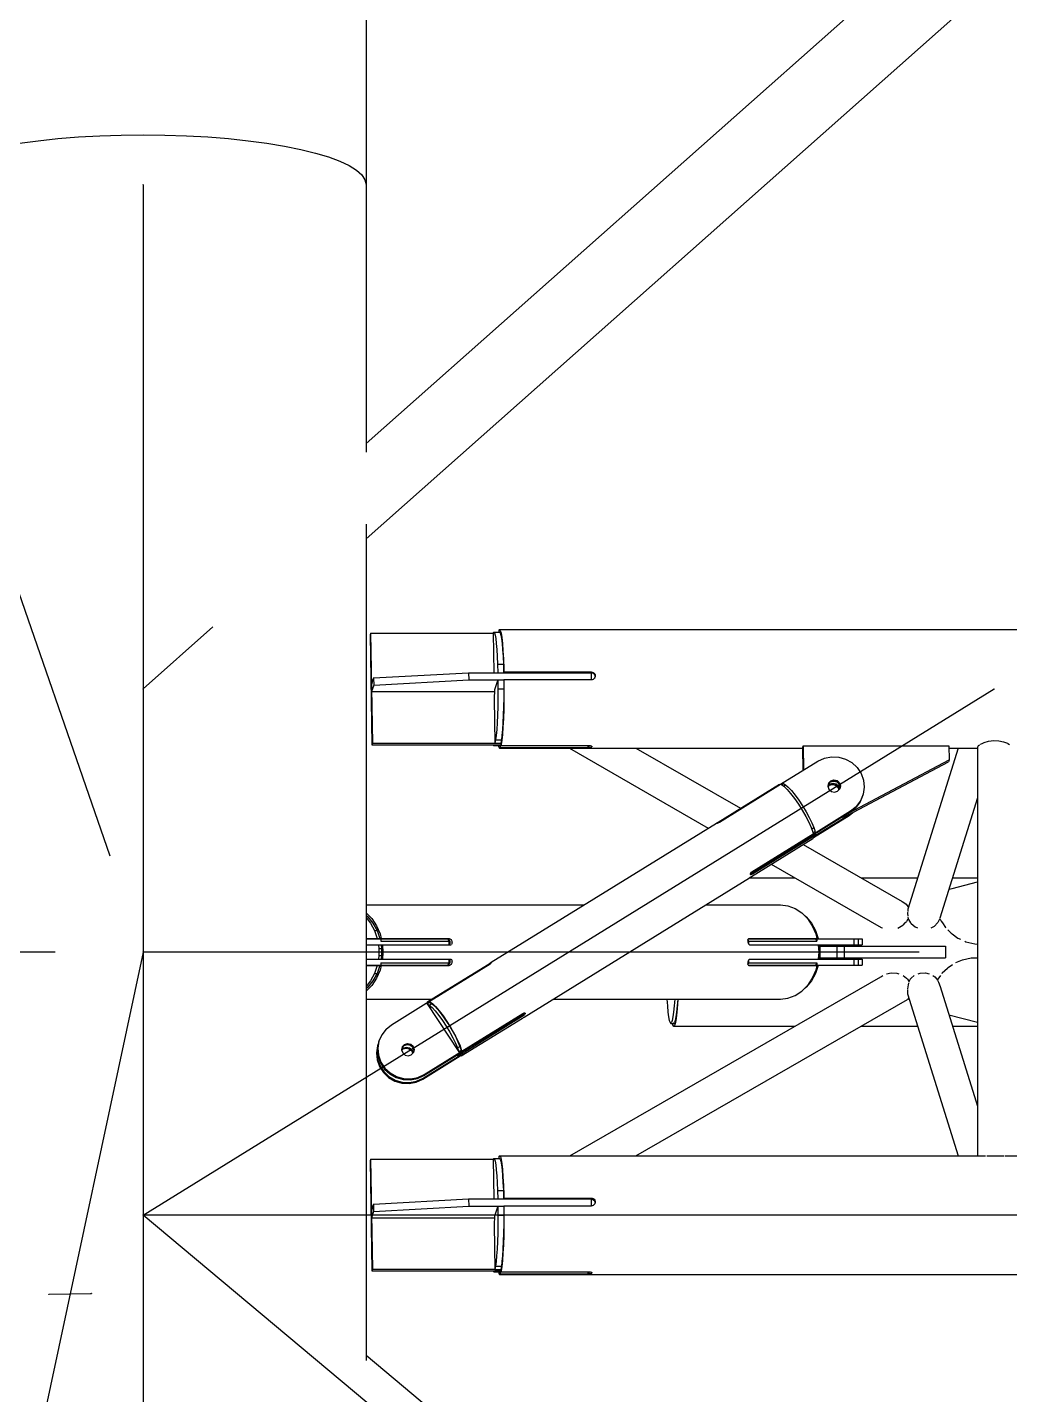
# Model space of a CAD drawing. Header units: millimetres. Extents: x 150209.93 to 150215.05, y 136675.65 to 136679.93.
# Drawn here: x 150213.6065 to 150213.6737, y 136679.4047 to 136679.4982 of the extents above; entities that cross this region are included whole.
import ezdxf

# ---------------------------------------------------------------- set-up
doc = ezdxf.new("R2010")
doc.units = ezdxf.units.MM
doc.header["$LTSCALE"] = 0.25
doc.linetypes.add('CENTER', pattern=[50.8, 31.75, -6.35, 6.35, -6.35])
doc.linetypes.add('XKITLINE00', pattern=[0])

# ---------------------------------------------------------------- blocks, each defined once
blk = doc.blocks.new('çatıı')
at = {"color": 8, "linetype": 'XKITLINE00'}
for p, q in [((23506.2, 19949.63), (23506.2, 19282.77)), ((23506.2, 19194.18), (24166.97, 19780.52)), ((23506.2, 19161.61), (24193.5, 19771.49)), ((23387.66, 19296.92), (23394.07, 19297.77)), ((23387.66, 19296.91), (23394.07, 19297.76)), ((23394.07, 19297.77), (23400.83, 19298.49)), ((23394.07, 19297.76), (23400.83, 19298.48)), ((23400.83, 19298.49), (23407.88, 19299.05)), ((23400.83, 19298.48), (23407.88, 19299.04)), ((23407.88, 19299.05), (23415.13, 19299.46)), ((23407.88, 19299.04), (23415.13, 19299.45)), ((23415.13, 19299.46), (23422.53, 19299.7)), ((23415.13, 19299.45), (23422.53, 19299.69)), ((23422.53, 19299.7), (23430, 19299.78)), ((23422.53, 19299.69), (23430, 19299.77)), ((23430, 19299.78), (23437.46, 19299.7)), ((23430, 19299.77), (23437.46, 19299.69)), ((23437.46, 19299.7), (23444.86, 19299.46)), ((23437.46, 19299.69), (23444.86, 19299.45)), ((23444.86, 19299.46), (23452.12, 19299.05)), ((23444.86, 19299.45), (23452.12, 19299.04)), ((23452.12, 19299.05), (23459.16, 19298.49)), ((23452.12, 19299.04), (23459.16, 19298.48)), ((23459.16, 19298.49), (23465.92, 19297.77)), ((23459.16, 19298.48), (23465.92, 19297.76)), ((23465.92, 19297.77), (23472.33, 19296.92)), ((23465.92, 19297.76), (23472.33, 19296.91)), ((23472.33, 19296.92), (23478.34, 19295.92)), ((23472.33, 19296.91), (23478.34, 19295.91)), ((23478.34, 19295.92), (23483.88, 19294.8)), ((23478.34, 19295.91), (23483.88, 19294.79)), ((23483.88, 19294.8), (23488.9, 19293.56)), ((23483.88, 19294.79), (23488.9, 19293.56)), ((23488.9, 19293.56), (23493.35, 19292.22)), ((23488.9, 19293.56), (23493.35, 19292.22)), ((23493.35, 19292.22), (23497.2, 19290.79)), ((23493.35, 19292.22), (23497.2, 19290.79)), ((23497.2, 19290.79), (23500.39, 19289.28)), ((23500.39, 19289.28), (23502.91, 19287.71)), ((23502.91, 19287.71), (23504.73, 19286.09)), ((23502.91, 19287.71), (23504.73, 19286.09)), ((23504.73, 19286.09), (23505.83, 19284.44)), ((23504.73, 19286.09), (23505.83, 19284.44)), ((23505.83, 19284.44), (23506.2, 19282.77)), ((23505.83, 19284.44), (23506.2, 19282.77)), ((23506.2, 19282.77), (23506.2, 19191.18)), ((23506.2, 19166.6), (23506.2, 18880.56)), ((23507.75, 19129.37), (23507.56, 19128.81)), ((23507.56, 19128.81), (23508.21, 19091.18)), ((23507.75, 19129.37), (23508.39, 19091.74)), ((23507.75, 19129.37), (23549.63, 19129.37)), ((23549.86, 19129.67), (23549.63, 19129.43)), ((23549.63, 19129.43), (23549.86, 19115.79)), ((23549.86, 19129.67), (23551.85, 19129.67)), ((23549.86, 19129.67), (23550.09, 19129.43)), ((23550.09, 19129.43), (23550.32, 19128.69)), ((23550.32, 19128.69), (23550.53, 19127.47)), ((23551.85, 19130.57), (23551.61, 19130.3)), ((23551.61, 19130.3), (23551.63, 19129.67)), ((23551.85, 19130.57), (23552.12, 19130.27)), ((23551.85, 19130.57), (24815.89, 19130.57)), ((23551.85, 19129.67), (23552.08, 19129.43)), ((23552.08, 19129.43), (23552.31, 19128.69)), ((23552.12, 19130.27), (23552.37, 19129.35)), ((23552.31, 19128.69), (23552.52, 19127.47)), ((23552.37, 19129.35), (23552.61, 19127.86)), ((23552.61, 19127.86), (23552.83, 19125.83)), ((23550.53, 19127.47), (23550.73, 19125.82)), ((23550.73, 19125.82), (23550.9, 19123.77)), ((23550.9, 19123.77), (23551.05, 19121.38)), ((23552.52, 19127.47), (23552.72, 19125.82)), ((23552.72, 19125.82), (23552.9, 19123.77)), ((23552.83, 19125.83), (23553.02, 19123.32)), ((23552.9, 19123.77), (23553.04, 19121.38)), ((23553.02, 19123.32), (23553.17, 19120.42)), ((23551.05, 19121.38), (23551.17, 19118.7)), ((23551.17, 19118.7), (23553.16, 19118.7)), ((23551.17, 19118.7), (23551.25, 19115.8)), ((23553.04, 19121.38), (23553.16, 19118.7)), ((23553.16, 19118.7), (23553.24, 19115.8)), ((23553.17, 19120.42), (23553.28, 19117.22)), ((23508.78, 19114), (23508.05, 19111.77)), ((23508.78, 19114), (23541.27, 19115.79)), ((23508.78, 19114), (23508.82, 19111.56)), ((23541.27, 19115.79), (23551.25, 19115.79)), ((23541.27, 19115.79), (23541.32, 19113.35)), ((23551.25, 19115.8), (23553.24, 19115.8)), ((23551.25, 19115.8), (23551.25, 19115.79)), ((23551.25, 19115.79), (23583.16, 19115.79)), ((23553.3, 19116.08), (23553.24, 19115.9)), ((23553.24, 19115.82), (23583.13, 19115.82)), ((23553.24, 19115.8), (23553.24, 19115.79)), ((23553.28, 19117.22), (23553.3, 19116.08)), ((23553.3, 19116.08), (23583.22, 19116.08)), ((23581.77, 19115.82), (23581.77, 19115.79)), ((23583.22, 19116.08), (23583.13, 19115.82)), ((23583.13, 19115.82), (23583.48, 19115.78)), ((23583.16, 19115.79), (23583.2, 19113.46)), ((23583.22, 19116.08), (23583.57, 19116.04)), ((23583.57, 19116.04), (23583.48, 19115.78)), ((23583.48, 19115.78), (23583.81, 19115.65)), ((23583.57, 19116.04), (23583.9, 19115.91)), ((23583.81, 19115.65), (23584.09, 19115.44)), ((23583.9, 19115.91), (23584.18, 19115.7)), ((23584.09, 19115.44), (23584.31, 19115.17)), ((23584.14, 19113.8), (23584.22, 19113.85)), ((23584.18, 19115.7), (23584.4, 19115.43)), ((23584.42, 19114.13), (23584.22, 19113.85)), ((23584.31, 19115.17), (23584.45, 19114.85)), ((23584.4, 19115.43), (23584.54, 19115.12)), ((23584.55, 19114.44), (23584.42, 19114.13)), ((23584.45, 19114.85), (23584.51, 19114.52)), ((23584.51, 19114.52), (23584.47, 19114.25)), ((23584.54, 19115.12), (23584.59, 19114.78)), ((23584.59, 19114.78), (23584.55, 19114.44)), ((23508.05, 19111.77), (23508.09, 19109.33)), ((23508.82, 19111.56), (23508.09, 19109.33)), ((23508.09, 19109.33), (23550.13, 19109.33)), ((23508.82, 19111.56), (23541.32, 19113.35)), ((23541.32, 19113.35), (23551.29, 19113.35)), ((23550.15, 19109.89), (23550.01, 19106.9)), ((23551.29, 19113.36), (23550.15, 19109.89)), ((23551.29, 19113.36), (23551.31, 19110.27)), ((23551.29, 19113.36), (23553.29, 19113.36)), ((23551.31, 19110.27), (23551.29, 19107.17)), ((23551.31, 19110.27), (23553.3, 19110.27)), ((23553.35, 19113.46), (23553.29, 19113.26)), ((23553.29, 19113.36), (23553.3, 19110.27)), ((23553.29, 19113.35), (23553.32, 19113.35)), ((23553.3, 19110.27), (23553.29, 19107.17)), ((23553.35, 19113.46), (23583.27, 19113.46)), ((23553.35, 19113.46), (23553.37, 19110.27)), ((23553.37, 19110.27), (23553.35, 19106.75)), ((23583.27, 19113.46), (23583.61, 19113.51)), ((23583.61, 19113.51), (23583.94, 19113.64)), ((23583.94, 19113.64), (23584.14, 19113.8)), ((23550.01, 19106.9), (23550.27, 19091.68)), ((23551.29, 19107.17), (23551.24, 19104.16)), ((23553.29, 19107.17), (23553.23, 19104.16)), ((23553.35, 19106.75), (23553.28, 19103.33)), ((23551.15, 19101.3), (23551.02, 19098.67)), ((23551.24, 19104.16), (23551.15, 19101.3)), ((23553.14, 19101.3), (23553.02, 19098.67)), ((23553.17, 19100.12), (23553.02, 19097.23)), ((23553.23, 19104.16), (23553.14, 19101.3)), ((23553.28, 19103.33), (23553.17, 19100.12)), ((23550.87, 19096.34), (23550.69, 19094.37)), ((23551.02, 19098.67), (23550.87, 19096.34)), ((23552.86, 19096.34), (23552.68, 19094.37)), ((23553.02, 19097.23), (23552.83, 19094.72)), ((23553.02, 19098.67), (23552.86, 19096.34)), ((23508.39, 19091.74), (23508.21, 19091.18)), ((23508.21, 19091.18), (23552.28, 19091.18)), ((23508.39, 19091.74), (23550.27, 19091.74)), ((23549.61, 19091.17), (23549.85, 19090.88)), ((23550.09, 19091.12), (23549.85, 19090.88)), ((23549.85, 19090.88), (23551.84, 19090.88)), ((23550.09, 19091.18), (23550.09, 19091.12)), ((23550.09, 19091.12), (23552.08, 19091.12)), ((23550.49, 19092.8), (23550.27, 19091.68)), ((23550.27, 19091.68), (23552.27, 19091.68)), ((23550.69, 19094.37), (23550.49, 19092.8)), ((23550.49, 19092.8), (23552.48, 19092.8)), ((23551.42, 19090.88), (23551.59, 19090.28)), ((23552.08, 19091.12), (23551.84, 19090.88)), ((23552.08, 19091.18), (23552.08, 19091.12)), ((23552.08, 19091.12), (23552.09, 19090.25)), ((23552.48, 19092.8), (23552.27, 19091.68)), ((23552.27, 19091.72), (23552.29, 19090.89)), ((23552.37, 19091.2), (23552.29, 19090.89)), ((23552.29, 19090.89), (23582.2, 19090.89)), ((23552.61, 19092.69), (23552.37, 19091.2)), ((23552.68, 19094.37), (23552.48, 19092.8)), ((23552.83, 19094.72), (23552.61, 19092.69)), ((23582, 19090.89), (23582.01, 19090.25)), ((23582.2, 19090.89), (23582.55, 19090.88)), ((23582.35, 19090.89), (23582.36, 19090.26)), ((23582.55, 19090.88), (23582.86, 19090.85)), ((23582.86, 19090.85), (23583.13, 19090.79)), ((23583.13, 19090.79), (23583.32, 19090.72)), ((23583.22, 19090.37), (23583.38, 19090.45)), ((23583.32, 19090.72), (23583.43, 19090.64)), ((23583.45, 19090.55), (23583.38, 19090.45)), ((23583.43, 19090.64), (23583.45, 19090.55)), ((23655.62, 19090.84), (23655.41, 19090.17)), ((23655.62, 19090.84), (23705.48, 19090.84)), ((23655.62, 19090.84), (23655.77, 19082.53)), ((23705.48, 19090.84), (23705.57, 19085.97)), ((23715.36, 19090.45), (23715.29, 19090.37)), ((23715.52, 19090.82), (23715.36, 19090.45)), ((23715.52, 19090.82), (23715.97, 19091.13)), ((23716.16, 19091.25), (23716.29, 19091.34)), ((23716.29, 19091.34), (23716.87, 19091.54)), ((23716.87, 19091.54), (23717.52, 19091.89)), ((23717.52, 19091.89), (23719.09, 19092.36)), ((23719.09, 19092.36), (23720.84, 19092.58)), ((23720.84, 19092.58), (23722.61, 19092.53)), ((23722.61, 19092.53), (23724.22, 19092.21)), ((23724.22, 19092.21), (23725.51, 19091.66)), ((23725.51, 19091.66), (23725.65, 19091.54)), ((23725.65, 19091.54), (23726.18, 19091.25)), ((23551.59, 19090.28), (23551.85, 19089.97)), ((23552.09, 19090.25), (23551.85, 19089.97)), ((23551.85, 19089.97), (23655.41, 19089.97)), ((23552.09, 19090.25), (23582.01, 19090.25)), ((23575.74, 19089.97), (23623.22, 19062.64)), ((23582.01, 19090.25), (23582.36, 19090.26)), ((23582.36, 19090.26), (23582.69, 19090.27)), ((23582.69, 19090.27), (23582.91, 19090.28)), ((23582.99, 19090.3), (23583.22, 19090.37)), ((23598.5, 19089.97), (23634.22, 19069.42)), ((23655.41, 19090.17), (23655.54, 19082.39)), ((23660.69, 19085.57), (23662.91, 19086.6)), ((23662.91, 19086.6), (23665.33, 19087.07)), ((23665.33, 19087.07), (23667.81, 19086.96)), ((23667.81, 19086.96), (23670.19, 19086.28)), ((23670.19, 19086.28), (23672.35, 19085.06)), ((23671.14, 19067.76), (23705.57, 19085.97)), ((23708.67, 19089.97), (23691.45, 19034.92)), ((23705.57, 19085.97), (23705.35, 19085.3)), ((23705.5, 19089.97), (23715.29, 19089.97)), ((23715.29, 19090.37), (23715.29, 18950.57)), ((23647.89, 19077.66), (23660.69, 19085.57)), ((23670.92, 19067.1), (23705.35, 19085.3)), ((23672.35, 19085.06), (23674.16, 19083.38)), ((23674.16, 19083.38), (23675.51, 19081.32)), ((23675.51, 19081.32), (23676.32, 19079.02)), ((23626.63, 19064.73), (23647.54, 19077.66)), ((23627.01, 19064.72), (23647.92, 19077.65)), ((23647.54, 19077.66), (23647.65, 19077.49)), ((23647.89, 19077.66), (23647.88, 19077.63)), ((23647.89, 19077.66), (23647.9, 19077.64)), ((23647.92, 19077.65), (23648.22, 19077.57)), ((23648.22, 19077.57), (23649.08, 19076.96)), ((23648.33, 19077.5), (23648.94, 19077.88)), ((23648.94, 19077.88), (23649.66, 19077.49)), ((23648.95, 19077.05), (23649.66, 19077.49)), ((23649.08, 19076.96), (23650.15, 19075.91)), ((23649.66, 19077.49), (23650.59, 19076.67)), ((23650.59, 19076.67), (23651.7, 19075.48)), ((23664.37, 19078.04), (23664.14, 19076.98)), ((23664.14, 19076.98), (23664.49, 19075.95)), ((23664.71, 19077.61), (23664.15, 19077.01)), ((23664.17, 19077.12), (23664.82, 19077.76)), ((23664.61, 19077.28), (23664.19, 19076.84)), ((23664.3, 19077.7), (23665.03, 19078.43)), ((23665.01, 19078.5), (23664.31, 19077.76)), ((23665.12, 19078.84), (23664.37, 19078.04)), ((23664.61, 19077.28), (23665.66, 19077.6)), ((23664.71, 19077.61), (23665.77, 19077.93)), ((23664.82, 19077.76), (23665.88, 19078.04)), ((23665.01, 19078.5), (23666.06, 19078.82)), ((23665.03, 19078.43), (23666.1, 19078.71)), ((23665.12, 19078.84), (23666.17, 19079.15)), ((23665.66, 19077.6), (23666.75, 19077.35)), ((23665.77, 19077.93), (23666.86, 19077.69)), ((23665.88, 19078.04), (23666.96, 19077.76)), ((23666.06, 19078.82), (23667.15, 19078.58)), ((23666.1, 19078.71), (23667.18, 19078.43)), ((23666.17, 19079.15), (23667.26, 19078.91)), ((23666.75, 19077.35), (23667.57, 19076.61)), ((23666.86, 19077.69), (23667.68, 19076.95)), ((23666.96, 19077.76), (23667.76, 19077)), ((23667.15, 19078.58), (23667.97, 19077.84)), ((23667.18, 19078.43), (23667.98, 19077.66)), ((23667.26, 19078.91), (23668.08, 19078.17)), ((23667.57, 19076.61), (23667.87, 19075.73)), ((23667.68, 19076.95), (23668.02, 19075.91)), ((23667.76, 19077), (23668.06, 19075.95)), ((23667.97, 19077.84), (23668.32, 19076.8)), ((23667.98, 19077.66), (23668.27, 19076.65)), ((23668.08, 19078.17), (23668.43, 19077.13)), ((23668.32, 19076.8), (23668.15, 19076.03)), ((23668.43, 19077.13), (23668.19, 19076.08)), ((23676.55, 19076.61), (23676.18, 19074.22)), ((23676.32, 19079.02), (23676.55, 19076.61)), ((23650.15, 19075.91), (23651.37, 19074.49)), ((23651.37, 19074.49), (23652.69, 19072.75)), ((23651.7, 19075.48), (23652.92, 19073.95)), ((23652.69, 19072.75), (23654.03, 19070.8)), ((23652.92, 19073.95), (23654.2, 19072.18)), ((23654.2, 19072.18), (23655.47, 19070.25)), ((23664.49, 19075.95), (23665.31, 19075.21)), ((23665.31, 19075.21), (23666.4, 19074.96)), ((23666.4, 19074.96), (23667.45, 19075.28)), ((23668.19, 19076.08), (23667.45, 19075.28)), ((23668.16, 19076.13), (23668.12, 19076)), ((23675.24, 19072), (23673.78, 19070.07)), ((23676.08, 19073.89), (23675.13, 19071.67)), ((23676.18, 19074.22), (23675.24, 19072)), ((23676.18, 19074.22), (23676.08, 19073.89)), ((23715.29, 19072.98), (23702.43, 19031.89)), ((23638.06, 19047.36), (23671.77, 19068.21)), ((23654.03, 19070.8), (23655.33, 19068.73)), ((23655.33, 19068.73), (23656.53, 19066.63)), ((23655.47, 19070.25), (23656.67, 19068.25)), ((23656.67, 19068.25), (23657.75, 19066.28)), ((23659.08, 19060.63), (23671.88, 19068.55)), ((23659.75, 19060.07), (23671.48, 19067.32)), ((23668.75, 19066.25), (23670.92, 19067.1)), ((23670.87, 19067.66), (23671.14, 19067.76)), ((23671.14, 19067.76), (23670.92, 19067.1)), ((23671.37, 19066.99), (23672.62, 19067.99)), ((23671.48, 19067.32), (23671.37, 19066.99)), ((23671.48, 19067.32), (23671.72, 19067.52)), ((23671.77, 19068.21), (23673.67, 19069.74)), ((23671.88, 19068.55), (23671.77, 19068.21)), ((23671.88, 19068.55), (23673.78, 19070.07)), ((23675.13, 19071.67), (23673.67, 19069.74)), ((23673.78, 19070.07), (23673.67, 19069.74)), ((23549.01, 19016.74), (23626.05, 19064.39)), ((23626.05, 19064.39), (23626.04, 19064.37)), ((23626.04, 19064.37), (23626.07, 19064.33)), ((23626.05, 19064.39), (23626.1, 19064.41)), ((23626.07, 19064.33), (23626.18, 19064.34)), ((23626.1, 19064.41), (23626.23, 19064.49)), ((23626.18, 19064.34), (23626.34, 19064.38)), ((23626.23, 19064.49), (23626.41, 19064.59)), ((23626.34, 19064.38), (23626.55, 19064.47)), ((23626.41, 19064.59), (23626.63, 19064.73)), ((23626.41, 19064.59), (23626.51, 19064.45)), ((23626.55, 19064.47), (23626.78, 19064.58)), ((23626.63, 19064.73), (23626.73, 19064.56)), ((23626.78, 19064.58), (23627.01, 19064.72)), ((23656.53, 19066.63), (23657.57, 19064.63)), ((23657.57, 19064.63), (23658.38, 19062.81)), ((23657.75, 19066.28), (23658.64, 19064.44)), ((23658.38, 19062.81), (23658.94, 19061.27)), ((23658.55, 19062.34), (23659.31, 19062.81)), ((23658.64, 19064.44), (23659.31, 19062.81)), ((23659.19, 19059.45), (23671.37, 19066.99)), ((23659.31, 19062.81), (23659.72, 19061.49)), ((23668.55, 19066.22), (23668.75, 19066.25)), ((23668.79, 19066.37), (23668.75, 19066.25)), ((23638.02, 19046.14), (23658.93, 19059.07)), ((23638.12, 19047.54), (23659.03, 19060.48)), ((23638.16, 19047.75), (23659.07, 19060.68)), ((23638.29, 19046.98), (23659.2, 19059.92)), ((23658.93, 19059.07), (23659.18, 19059.32)), ((23658.94, 19061.27), (23659.07, 19060.68)), ((23658.96, 19060.29), (23659.01, 19060.21)), ((23658.96, 19060.29), (23659.2, 19059.92)), ((23658.98, 19060.62), (23659.03, 19060.48)), ((23658.99, 19061.04), (23659.72, 19061.49)), ((23659.01, 19060.21), (23659.84, 19060.73)), ((23659.08, 19060.63), (23659.03, 19060.48)), ((23659.06, 19060.67), (23659.08, 19060.63)), ((23659.16, 19059.99), (23659.85, 19060.41)), ((23659.2, 19059.92), (23659.18, 19059.32)), ((23659.19, 19059.67), (23659.71, 19059.99)), ((23659.19, 19059.65), (23659.57, 19059.88)), ((23659.57, 19059.88), (23659.71, 19059.99)), ((23659.8, 19060.16), (23659.71, 19059.99)), ((23659.79, 19060.81), (23659.84, 19060.73)), ((23659.85, 19060.41), (23659.8, 19060.16)), ((23659.84, 19060.73), (23659.85, 19060.41)), ((23655.68, 19057.06), (23689.52, 19037.59)), ((23644.71, 19050.28), (23682.32, 19028.62)), ((23560.25, 18998.01), (23637.29, 19045.66)), ((23637.29, 19045.66), (23637.39, 19045.74)), ((23637.31, 19045.67), (23652.7, 19045.67)), ((23637.39, 19045.74), (23637.58, 19045.86)), ((23637.56, 19047.03), (23637.55, 19046.87)), ((23637.55, 19046.87), (23637.62, 19046.76)), ((23637.63, 19047.21), (23637.56, 19047.03)), ((23637.58, 19045.86), (23637.79, 19046)), ((23637.62, 19047.2), (23637.8, 19047.27)), ((23637.62, 19046.76), (23637.65, 19046.75)), ((23637.77, 19047.41), (23637.63, 19047.21)), ((23637.65, 19046.75), (23637.72, 19046.74)), ((23637.72, 19046.74), (23637.88, 19046.78)), ((23637.95, 19047.59), (23637.77, 19047.41)), ((23637.79, 19046), (23638.02, 19046.14)), ((23637.8, 19047.27), (23638.02, 19047.4)), ((23637.8, 19047.27), (23638.07, 19046.86)), ((23637.88, 19046.78), (23638.07, 19046.86)), ((23637.93, 19047.57), (23638.06, 19047.36)), ((23637.95, 19047.59), (23638.16, 19047.75)), ((23638.02, 19047.4), (23638.04, 19047.41)), ((23638.02, 19047.4), (23638.29, 19046.98)), ((23638.12, 19047.54), (23638.06, 19047.36)), ((23638.07, 19047.68), (23638.12, 19047.54)), ((23638.07, 19046.86), (23638.29, 19046.98)), ((23675.46, 19045.67), (23694.81, 19045.67)), ((23706.62, 19042.02), (23715.29, 19044.28)), ((23706.75, 19045.67), (23715.29, 19045.67)), ((23705.5, 19041.71), (23706.62, 19042.02)), ((23506.2, 19036.42), (23580.84, 19036.42)), ((23622.36, 19036.42), (23647.87, 19036.42)), ((23647.87, 19036.42), (23650.43, 19036.11)), ((23650.43, 19036.11), (23652.89, 19035.2)), ((23652.89, 19035.2), (23655.16, 19033.7)), ((23689.52, 19037.59), (23690.38, 19036.99)), ((23690.38, 19036.99), (23690.86, 19036.67)), ((23690.86, 19036.67), (23691.64, 19035.54)), ((23691.45, 19034.92), (23691.41, 19034.37)), ((23506.2, 19033.65), (23508.13, 19031.69)), ((23506.2, 19032.85), (23506.83, 19032.33)), ((23506.2, 19032.04), (23507.71, 19030.19)), ((23506.83, 19032.33), (23508.58, 19030.19)), ((23507.71, 19030.19), (23509.09, 19027.67)), ((23508.13, 19031.69), (23509.76, 19029.25)), ((23508.58, 19030.19), (23509.96, 19027.67)), ((23655.16, 19033.7), (23657.15, 19031.69)), ((23655.67, 19033.2), (23656.73, 19032.33)), ((23656.73, 19032.33), (23658.48, 19030.19)), ((23657.15, 19031.69), (23658.79, 19029.25)), ((23658.48, 19030.19), (23659.86, 19027.67)), ((23690.48, 19030.25), (23689.73, 19029.43)), ((23690.48, 19030.25), (23691, 19030.75)), ((23691.41, 19031.52), (23691, 19030.75)), ((23691.37, 19033.65), (23691.34, 19033.41)), ((23691.34, 19033.41), (23691.44, 19032.69)), ((23691.4, 19034.17), (23691.37, 19033.65)), ((23691.5, 19032.3), (23691.59, 19031.64)), ((23691.62, 19031.52), (23691.64, 19031.43)), ((23691.64, 19031.43), (23692.42, 19030.25)), ((23692.42, 19030.25), (23692.57, 19030.01)), ((23692.57, 19030.01), (23693.91, 19028.86)), ((23701.62, 19030.25), (23700.58, 19029.14)), ((23701.74, 19030.38), (23701.62, 19030.25)), ((23702.27, 19031.52), (23701.74, 19030.38)), ((23702.43, 19031.89), (23702.38, 19031.77)), ((23702.55, 19031.52), (23702.89, 19030.79)), ((23702.89, 19030.79), (23703.33, 19030.25)), ((23703.33, 19030.25), (23704.33, 19028.63)), ((23509.09, 19027.67), (23509.96, 19027.67)), ((23509.09, 19027.67), (23510.05, 19024.87)), ((23509.76, 19029.25), (23510.98, 19026.46)), ((23509.96, 19027.67), (23510.92, 19024.87)), ((23510.98, 19026.46), (23511.37, 19024.87)), ((23658.79, 19029.25), (23660, 19026.46)), ((23659.47, 19027.67), (23659.86, 19027.67)), ((23659.86, 19027.67), (23660.82, 19024.87)), ((23660, 19026.46), (23660.39, 19024.87)), ((23682.32, 19028.62), (23682.76, 19028.49)), ((23688.08, 19028.48), (23689.73, 19029.43)), ((23693.91, 19028.86), (23694.77, 19028.49)), ((23699.39, 19028.49), (23700.58, 19029.14)), ((23704.33, 19028.63), (23704.48, 19028.49)), ((23705.15, 19027.83), (23706.31, 19026.69)), ((23706.31, 19026.69), (23706.65, 19026.47)), ((23706.65, 19026.47), (23708.6, 19025.03)), ((23708.6, 19025.03), (23709.46, 19024.63)), ((23506.2, 19024.87), (23510.92, 19024.87)), ((23506.2, 19024.77), (23534.19, 19024.77)), ((23506.2, 19022.77), (23534.56, 19022.77)), ((23506.2, 19022.67), (23511.34, 19022.67)), ((23509.18, 19022.67), (23509.36, 19022.72)), ((23509.36, 19022.72), (23509.44, 19022.77)), ((23509.36, 19022.72), (23510.05, 19022.72)), ((23509.6, 19024.87), (23509.77, 19024.83)), ((23509.77, 19024.83), (23510.48, 19024.83)), ((23509.77, 19024.83), (23509.82, 19024.77)), ((23509.86, 19022.67), (23510.05, 19022.72)), ((23510.05, 19022.72), (23510.12, 19022.77)), ((23510.31, 19024.87), (23510.48, 19024.83)), ((23510.46, 19022.67), (23510.58, 19021.48)), ((23510.48, 19024.83), (23510.53, 19024.77)), ((23510.58, 19021.48), (23510.61, 19020.27)), ((23510.58, 19021.48), (23511.45, 19021.48)), ((23510.92, 19024.87), (23534.64, 19024.87)), ((23511.28, 19024.77), (23511.28, 19023.97)), ((23511.28, 19023.97), (23534.56, 19023.97)), ((23511.34, 19022.67), (23535.06, 19022.67)), ((23511.34, 19022.67), (23511.45, 19021.48)), ((23511.45, 19021.48), (23511.49, 19020.27)), ((23511.78, 19022.67), (23511.97, 19020.27)), ((23533.93, 19024.87), (23534.12, 19024.83)), ((23534.12, 19024.83), (23534.83, 19024.83)), ((23534.12, 19024.83), (23534.32, 19024.7)), ((23534.19, 19024.77), (23534.56, 19023.97)), ((23534.32, 19024.7), (23534.51, 19024.5)), ((23534.38, 19022.67), (23534.55, 19022.72)), ((23534.51, 19024.5), (23534.67, 19024.23)), ((23534.55, 19022.72), (23534.71, 19022.85)), ((23534.55, 19022.72), (23535.24, 19022.72)), ((23534.56, 19023.97), (23534.56, 19022.77)), ((23534.64, 19024.87), (23534.83, 19024.83)), ((23534.67, 19024.23), (23534.8, 19023.93)), ((23534.83, 19023.05), (23534.71, 19022.85)), ((23534.8, 19023.93), (23534.88, 19023.62)), ((23534.83, 19024.83), (23535.03, 19024.7)), ((23534.89, 19023.26), (23534.83, 19023.05)), ((23534.88, 19023.62), (23534.9, 19023.32)), ((23534.9, 19023.32), (23534.89, 19023.26)), ((23535.03, 19024.7), (23535.22, 19024.5)), ((23535.06, 19022.67), (23535.24, 19022.72)), ((23535.22, 19024.5), (23535.38, 19024.23)), ((23535.24, 19022.72), (23535.39, 19022.85)), ((23535.38, 19024.23), (23535.51, 19023.93)), ((23535.51, 19023.05), (23535.39, 19022.85)), ((23535.51, 19023.93), (23535.59, 19023.62)), ((23535.59, 19023.32), (23535.51, 19023.05)), ((23535.59, 19023.62), (23535.6, 19023.43)), ((23535.6, 19023.43), (23535.59, 19023.32)), ((23636.72, 19024.5), (23636.69, 19024.23)), ((23636.69, 19024.23), (23636.71, 19023.93)), ((23636.71, 19023.93), (23636.79, 19023.62)), ((23636.81, 19024.7), (23636.72, 19024.5)), ((23636.75, 19024.57), (23637.03, 19023.97)), ((23636.79, 19023.62), (23636.87, 19023.43)), ((23636.81, 19024.7), (23636.94, 19024.83)), ((23636.87, 19023.43), (23636.9, 19023.32)), ((23636.89, 19024.77), (23675.85, 19024.77)), ((23636.9, 19023.32), (23637.02, 19023.05)), ((23636.94, 19024.83), (23637.11, 19024.87)), ((23637.02, 19023.05), (23637.17, 19022.85)), ((23637.03, 19023.97), (23660.31, 19023.97)), ((23637.03, 19023.97), (23637.03, 19023.03)), ((23637.11, 19024.87), (23660.39, 19024.87)), ((23637.17, 19022.85), (23637.35, 19022.72)), ((23637.27, 19022.77), (23675.85, 19022.77)), ((23637.35, 19022.72), (23637.53, 19022.67)), ((23637.53, 19022.67), (23660.81, 19022.67)), ((23659.93, 19024.77), (23660.31, 19023.97)), ((23660.31, 19024.77), (23660.31, 19023.97)), ((23660.39, 19024.87), (23660.82, 19024.87)), ((23660.81, 19022.67), (23661, 19020.27)), ((23660.81, 19022.67), (23661.23, 19022.67)), ((23660.9, 19021.48), (23661.35, 19021.48)), ((23661.23, 19022.67), (23661.35, 19021.48)), ((23661.27, 19022.27), (23664.36, 19022.27)), ((23661.35, 19021.48), (23661.39, 19020.27)), ((23664.36, 19022.27), (23704.37, 19022.27)), ((23667.15, 19022.27), (23667.15, 19018.27)), ((23669.69, 19022.27), (23669.69, 19018.27)), ((23673, 19024.77), (23673, 19022.77)), ((23674.49, 19024.77), (23674.49, 19022.77)), ((23675.85, 19024.77), (23675.85, 19022.77)), ((23704.37, 19022.27), (23704.37, 19018.27)), ((23710.97, 19023.94), (23711.31, 19023.79)), ((23711.31, 19023.79), (23714.34, 19023.05)), ((23714.34, 19023.05), (23715.29, 19022.99)), ((23506.2, 19017.87), (23511.33, 19017.87)), ((23506.2, 19017.77), (23534.56, 19017.77)), ((23506.2, 19015.77), (23534.19, 19015.77)), ((23506.2, 19015.67), (23510.92, 19015.67)), ((23510.05, 19015.67), (23509.09, 19012.88)), ((23509.18, 19017.87), (23509.36, 19017.83)), ((23509.36, 19017.83), (23509.44, 19017.77)), ((23509.36, 19017.83), (23510.05, 19017.83)), ((23509.6, 19015.67), (23509.77, 19015.72)), ((23509.77, 19015.72), (23509.82, 19015.77)), ((23509.77, 19015.72), (23510.48, 19015.72)), ((23509.86, 19017.87), (23510.05, 19017.83)), ((23510.92, 19015.67), (23509.96, 19012.88)), ((23510.05, 19017.83), (23510.12, 19017.77)), ((23510.31, 19015.67), (23510.48, 19015.72)), ((23510.58, 19019.07), (23510.46, 19017.87)), ((23510.48, 19015.72), (23510.53, 19015.77)), ((23510.61, 19020.27), (23510.58, 19019.07)), ((23510.58, 19019.07), (23511.45, 19019.07)), ((23510.92, 19015.67), (23534.64, 19015.67)), ((23511.37, 19015.67), (23510.98, 19014.09)), ((23511.28, 19016.58), (23511.28, 19015.77)), ((23511.28, 19016.58), (23534.56, 19016.58)), ((23511.45, 19019.07), (23511.33, 19017.87)), ((23511.33, 19017.87), (23535.06, 19017.87)), ((23511.49, 19020.27), (23511.45, 19019.07)), ((23511.97, 19020.27), (23511.78, 19017.87)), ((23527.37, 19003.33), (23548.28, 19016.26)), ((23527.75, 19003.32), (23548.66, 19016.25)), ((23533.93, 19015.67), (23534.12, 19015.72)), ((23534.12, 19015.72), (23534.32, 19015.85)), ((23534.12, 19015.72), (23534.83, 19015.72)), ((23534.56, 19016.58), (23534.19, 19015.77)), ((23534.51, 19016.05), (23534.32, 19015.85)), ((23534.38, 19017.87), (23534.55, 19017.83)), ((23534.67, 19016.32), (23534.51, 19016.05)), ((23534.55, 19017.83), (23535.24, 19017.83)), ((23534.55, 19017.83), (23534.71, 19017.7)), ((23534.56, 19017.77), (23534.56, 19016.58)), ((23534.64, 19015.67), (23534.83, 19015.72)), ((23534.8, 19016.62), (23534.67, 19016.32)), ((23534.71, 19017.7), (23534.83, 19017.5)), ((23534.88, 19016.93), (23534.8, 19016.62)), ((23534.83, 19017.5), (23534.89, 19017.29)), ((23534.83, 19015.72), (23535.03, 19015.85)), ((23534.9, 19017.23), (23534.88, 19016.93)), ((23534.89, 19017.29), (23534.9, 19017.23)), ((23535.22, 19016.05), (23535.03, 19015.85)), ((23535.06, 19017.87), (23535.24, 19017.83)), ((23535.38, 19016.32), (23535.22, 19016.05)), ((23535.24, 19017.83), (23535.39, 19017.7)), ((23535.51, 19016.62), (23535.38, 19016.32)), ((23535.39, 19017.7), (23535.51, 19017.5)), ((23535.51, 19017.5), (23535.59, 19017.23)), ((23535.59, 19016.93), (23535.51, 19016.62)), ((23535.59, 19017.23), (23535.6, 19017.12)), ((23535.6, 19017.12), (23535.59, 19016.93)), ((23548.28, 19016.26), (23548.51, 19016.4)), ((23548.28, 19016.26), (23548.39, 19016.09)), ((23548.51, 19016.4), (23548.72, 19016.54)), ((23548.51, 19016.4), (23548.62, 19016.23)), ((23548.66, 19016.25), (23548.87, 19016.39)), ((23548.72, 19016.54), (23548.9, 19016.66)), ((23548.87, 19016.39), (23549.03, 19016.52)), ((23548.9, 19016.66), (23549.01, 19016.74)), ((23549.01, 19016.74), (23549.04, 19016.75)), ((23549.14, 19016.63), (23549.03, 19016.52)), ((23549.04, 19016.75), (23549.15, 19016.75)), ((23549.18, 19016.71), (23549.14, 19016.63)), ((23549.15, 19016.75), (23549.18, 19016.71)), ((23636.71, 19016.62), (23636.69, 19016.32)), ((23636.69, 19016.32), (23636.72, 19016.05)), ((23636.79, 19016.93), (23636.71, 19016.62)), ((23636.72, 19016.05), (23636.81, 19015.85)), ((23637.03, 19016.58), (23636.75, 19015.98)), ((23636.87, 19017.12), (23636.79, 19016.93)), ((23636.81, 19015.85), (23636.94, 19015.72)), ((23636.9, 19017.23), (23636.87, 19017.12)), ((23636.89, 19015.77), (23659.93, 19015.77)), ((23637.02, 19017.5), (23636.9, 19017.23)), ((23636.94, 19015.72), (23637.11, 19015.67)), ((23637.17, 19017.7), (23637.02, 19017.5)), ((23637.03, 19017.51), (23637.03, 19016.58)), ((23637.03, 19016.58), (23660.31, 19016.58)), ((23637.11, 19015.67), (23660.39, 19015.67)), ((23637.17, 19017.7), (23637.35, 19017.83)), ((23637.27, 19017.77), (23675.85, 19017.77)), ((23637.35, 19017.83), (23637.53, 19017.87)), ((23637.53, 19017.87), (23660.81, 19017.87)), ((23660.82, 19015.67), (23659.86, 19012.88)), ((23660.31, 19016.58), (23659.93, 19015.77)), ((23659.93, 19015.77), (23674.49, 19015.77)), ((23660.39, 19015.67), (23660, 19014.09)), ((23660.31, 19016.58), (23660.31, 19015.77)), ((23660.39, 19015.67), (23660.82, 19015.67)), ((23661, 19020.27), (23660.81, 19017.87)), ((23660.81, 19017.87), (23661.23, 19017.87)), ((23660.9, 19019.07), (23661.35, 19019.07)), ((23661.35, 19019.07), (23661.23, 19017.87)), ((23661.27, 19018.27), (23704.37, 19018.27)), ((23661.39, 19020.27), (23661.35, 19019.07)), ((23673, 19017.77), (23673, 19015.77)), ((23674.49, 19017.77), (23674.49, 19015.77)), ((23674.49, 19015.77), (23675.85, 19015.77)), ((23675.85, 19017.77), (23675.85, 19015.77)), ((23705.22, 19014.99), (23706.77, 19016.05)), ((23707.88, 19016.7), (23710.19, 19017.65)), ((23710.19, 19017.65), (23713.14, 19018.25)), ((23713.14, 19018.25), (23715.29, 19018.29)), ((23509.09, 19012.88), (23507.71, 19010.36)), ((23509.76, 19011.3), (23508.13, 19008.86)), ((23509.96, 19012.88), (23508.58, 19010.36)), ((23509.09, 19012.88), (23509.96, 19012.88)), ((23510.98, 19014.09), (23509.76, 19011.3)), ((23575.83, 18950.57), (23682.21, 19011.82)), ((23658.79, 19011.3), (23657.15, 19008.86)), ((23659.86, 19012.88), (23658.48, 19010.36)), ((23660, 19014.09), (23658.79, 19011.3)), ((23659.47, 19012.88), (23659.86, 19012.88)), ((23682.21, 19011.82), (23682.17, 19011.77)), ((23682.21, 19011.82), (23682.86, 19012.18)), ((23684.21, 19012.82), (23685.73, 19013.16)), ((23685.73, 19013.16), (23687.68, 19013.06)), ((23687.68, 19013.06), (23688.38, 19012.82)), ((23689.85, 19012.18), (23691.02, 19011.35)), ((23691.02, 19011.35), (23691.33, 19010.93)), ((23691.33, 19010.93), (23691.85, 19010.31)), ((23692.3, 19010.93), (23691.87, 19010.34)), ((23692.61, 19011.37), (23692.3, 19010.93)), ((23692.61, 19011.37), (23693.66, 19012.18)), ((23695, 19012.82), (23695.68, 19013.07)), ((23695.68, 19013.07), (23697.46, 19013.16)), ((23697.46, 19013.16), (23698.8, 19012.82)), ((23700.03, 19012.18), (23700.64, 19011.8)), ((23700.64, 19011.8), (23701.36, 19010.93)), ((23701.36, 19010.93), (23701.58, 19010.66)), ((23701.76, 19010.93), (23701.61, 19010.63)), ((23701.77, 19010.96), (23701.76, 19010.93)), ((23702.6, 19012.18), (23701.77, 19010.96)), ((23703.23, 19013.11), (23703.03, 19012.82)), ((23703.23, 19013.11), (23705, 19014.75)), ((23705.22, 19014.99), (23705, 19014.75)), ((23507.71, 19010.36), (23506.2, 19008.51)), ((23508.13, 19008.86), (23506.2, 19006.9)), ((23506.2, 19007.7), (23506.83, 19008.22)), ((23508.58, 19010.36), (23506.83, 19008.22)), ((23652.89, 19005.35), (23655.16, 19006.85)), ((23657.15, 19008.86), (23655.16, 19006.85)), ((23655.67, 19007.35), (23656.73, 19008.22)), ((23658.48, 19010.36), (23656.73, 19008.22)), ((23691.35, 19007.48), (23691.37, 19006.96)), ((23691.6, 19008.99), (23691.36, 19007.65)), ((23691.37, 19006.96), (23691.38, 19005.99)), ((23691.67, 19009.61), (23691.6, 19008.99)), ((23691.87, 19010.34), (23691.71, 19009.81)), ((23701.58, 19010.66), (23701.75, 19010.41)), ((23701.75, 19010.41), (23701.94, 19009.91)), ((23701.94, 19009.91), (23702.46, 19008.5)), ((23702.46, 19008.5), (23715.29, 18967.49)), ((23506.2, 19004.12), (23528.66, 19004.12)), ((23514.93, 18995.41), (23527.73, 19003.32)), ((23527.12, 19003.08), (23527.11, 19002.94)), ((23527.11, 19002.51), (23527.94, 19003.03)), ((23527.11, 19002.51), (23527.82, 19002.12)), ((23527.11, 19002.51), (23537.88, 18986.12)), ((23527.12, 19003.08), (23527.37, 19003.33)), ((23527.37, 19003.33), (23527.48, 19003.17)), ((23527.73, 19003.32), (23527.93, 19003.02)), ((23527.75, 19003.32), (23527.94, 19003.03)), ((23527.75, 19003.32), (23528.05, 19003.24)), ((23527.78, 19003.23), (23527.8, 19003.24)), ((23527.82, 19002.12), (23528.66, 19002.64)), ((23527.82, 19002.12), (23528.76, 19001.31)), ((23527.94, 19003.03), (23528.66, 19002.64)), ((23528.05, 19003.24), (23528.91, 19002.63)), ((23528.66, 19002.64), (23529.59, 19001.82)), ((23528.91, 19002.63), (23529.98, 19001.58)), ((23529.59, 19001.82), (23530.7, 19000.63)), ((23529.98, 19001.58), (23531.21, 19000.15)), ((23570.14, 19004.12), (23647.87, 19004.12)), ((23598.43, 18950.57), (23691.31, 19004.04)), ((23609.06, 19004.12), (23609.23, 19001.83)), ((23609.23, 19001.83), (23609.44, 18999.75)), ((23611.59, 19001.83), (23611.38, 18999.75)), ((23611.76, 19004.12), (23611.59, 19001.83)), ((23612.59, 19001.83), (23612.38, 18999.75)), ((23612.73, 19002.31), (23612.51, 18999.73)), ((23612.76, 19004.12), (23612.59, 19001.83)), ((23612.85, 19004.12), (23612.73, 19002.31)), ((23647.87, 19004.12), (23650.43, 19004.44)), ((23650.43, 19004.44), (23652.89, 19005.35)), ((23691.33, 19004.07), (23691.31, 19004.04)), ((23691.79, 19004.61), (23691.33, 19004.07)), ((23691.38, 19005.92), (23708.69, 18950.57)), ((23526.01, 18978.05), (23559.72, 18998.9)), ((23528.76, 19001.31), (23529.86, 19000.11)), ((23529.86, 19000.11), (23531.08, 18998.59)), ((23530.7, 19000.63), (23531.92, 18999.1)), ((23531.08, 18998.59), (23532.36, 18996.82)), ((23531.21, 19000.15), (23532.52, 18998.42)), ((23531.92, 18999.1), (23533.2, 18997.33)), ((23532.52, 18998.42), (23533.87, 18996.47)), ((23533.2, 18997.33), (23534.47, 18995.4)), ((23538.76, 18984.74), (23559.67, 18997.67)), ((23538.87, 18986.14), (23559.78, 18999.08)), ((23538.91, 18986.35), (23559.82, 18999.28)), ((23539.04, 18985.58), (23559.95, 18998.52)), ((23559.67, 18997.67), (23559.88, 18997.8)), ((23559.7, 18998.89), (23559.95, 18998.52)), ((23559.72, 18999.23), (23559.78, 18999.08)), ((23559.78, 18999.08), (23559.72, 18998.9)), ((23559.74, 18998.98), (23559.9, 18999.08)), ((23559.82, 18999.28), (23560.04, 18999.4)), ((23559.88, 18997.8), (23560.07, 18997.91)), ((23559.9, 18999.08), (23560.1, 18999.24)), ((23559.9, 18999.08), (23560.17, 18998.67)), ((23559.95, 18998.52), (23560.17, 18998.67)), ((23560.04, 18999.4), (23560.25, 18999.46)), ((23560.07, 18997.91), (23560.2, 18997.98)), ((23560.1, 18999.24), (23560.25, 18999.4)), ((23560.17, 18998.67), (23560.37, 18998.83)), ((23560.2, 18997.98), (23560.25, 18998.01)), ((23560.25, 18999.46), (23560.43, 18999.46)), ((23560.29, 18999.44), (23560.25, 18999.4)), ((23560.37, 18998.83), (23560.53, 18998.98)), ((23560.43, 18999.46), (23560.56, 18999.4)), ((23560.61, 18999.09), (23560.53, 18998.98)), ((23560.56, 18999.4), (23560.63, 18999.29)), ((23560.62, 18999.13), (23560.61, 18999.09)), ((23560.63, 18999.29), (23560.62, 18999.13)), ((23609.44, 18999.75), (23609.66, 18998.08)), ((23609.66, 18998.08), (23609.9, 18996.86)), ((23611.16, 18998.08), (23610.92, 18996.86)), ((23611.38, 18999.75), (23611.16, 18998.08)), ((23612.16, 18998.08), (23611.92, 18996.86)), ((23612.26, 18997.64), (23611.99, 18996.12)), ((23612.38, 18999.75), (23612.16, 18998.08)), ((23612.51, 18999.73), (23612.26, 18997.64)), ((23705.5, 18998.77), (23715.29, 18996.22)), ((23513.03, 18993.88), (23511.57, 18991.96)), ((23513.03, 18993.88), (23514.93, 18995.41)), ((23532.36, 18996.82), (23533.63, 18994.88)), ((23533.63, 18994.88), (23534.83, 18992.88)), ((23533.87, 18996.47), (23535.17, 18994.39)), ((23534.47, 18995.4), (23535.67, 18993.4)), ((23534.83, 18992.88), (23535.91, 18990.91)), ((23535.17, 18994.39), (23536.37, 18992.3)), ((23535.67, 18993.4), (23536.74, 18991.43)), ((23536.37, 18992.3), (23537.4, 18990.3)), ((23609.9, 18996.86), (23610.15, 18996.12)), ((23610.15, 18996.12), (23610.41, 18995.87)), ((23610.41, 18995.87), (23610.67, 18996.12)), ((23610.41, 18995.87), (23611.41, 18995.87)), ((23610.92, 18996.86), (23610.67, 18996.12)), ((23610.9, 18995.87), (23611.12, 18995.19)), ((23611.12, 18995.19), (23611.41, 18994.87)), ((23611.41, 18995.87), (23611.66, 18996.12)), ((23611.7, 18995.19), (23611.41, 18994.87)), ((23611.41, 18994.87), (23652.82, 18994.87)), ((23611.92, 18996.86), (23611.66, 18996.12)), ((23611.99, 18996.12), (23611.7, 18995.19)), ((23675.39, 18994.87), (23694.84, 18994.87)), ((23706.72, 18994.87), (23715.29, 18994.87)), ((23510.11, 18988.18), (23509.75, 18985.79)), ((23510.22, 18988.51), (23509.86, 18986.12)), ((23510.22, 18988.51), (23510.11, 18988.18)), ((23510.51, 18989.4), (23510.15, 18987.01)), ((23510.47, 18989.08), (23510.22, 18988.51)), ((23510.62, 18989.73), (23510.26, 18987.35)), ((23510.62, 18989.73), (23510.51, 18989.4)), ((23511.57, 18991.96), (23510.62, 18989.73)), ((23518.61, 18987.88), (23518.38, 18986.82)), ((23519.25, 18988.34), (23518.55, 18987.6)), ((23519.36, 18988.67), (23518.61, 18987.88)), ((23518.96, 18987.45), (23520.01, 18987.77)), ((23519.25, 18988.34), (23520.3, 18988.66)), ((23519.36, 18988.67), (23520.41, 18988.99)), ((23520.01, 18987.77), (23521.1, 18987.52)), ((23520.3, 18988.66), (23521.39, 18988.41)), ((23520.41, 18988.99), (23521.5, 18988.75)), ((23521.39, 18988.41), (23522.21, 18987.67)), ((23521.5, 18988.75), (23522.32, 18988.01)), ((23522.21, 18987.67), (23522.56, 18986.64)), ((23522.32, 18988.01), (23522.67, 18986.97)), ((23535.91, 18990.91), (23536.8, 18989.07)), ((23536.74, 18991.43), (23537.64, 18989.59)), ((23536.8, 18989.07), (23537.47, 18987.45)), ((23537.4, 18990.3), (23538.22, 18988.48)), ((23537.47, 18987.45), (23538.31, 18987.96)), ((23537.64, 18989.59), (23538.31, 18987.96)), ((23538.22, 18988.48), (23538.77, 18986.94)), ((23538.31, 18987.96), (23538.72, 18986.64)), ((23509.75, 18985.79), (23509.98, 18983.37)), ((23509.86, 18986.12), (23510.09, 18983.71)), ((23509.98, 18983.37), (23510.79, 18981.07)), ((23510.09, 18983.71), (23510.9, 18981.41)), ((23510.15, 18987.01), (23510.38, 18984.6)), ((23510.26, 18987.35), (23510.49, 18984.93)), ((23510.38, 18984.6), (23511.19, 18982.3)), ((23510.49, 18984.93), (23511.3, 18982.63)), ((23518.38, 18986.82), (23518.73, 18985.78)), ((23518.96, 18987.45), (23518.39, 18986.84)), ((23518.85, 18987.12), (23518.43, 18986.67)), ((23518.73, 18985.78), (23519.55, 18985.04)), ((23518.85, 18987.12), (23519.9, 18987.43)), ((23519.55, 18985.04), (23520.64, 18984.8)), ((23519.9, 18987.43), (23520.99, 18987.19)), ((23520.64, 18984.8), (23521.69, 18985.12)), ((23520.99, 18987.19), (23521.81, 18986.45)), ((23521.1, 18987.52), (23521.92, 18986.78)), ((23522.44, 18985.91), (23521.69, 18985.12)), ((23521.81, 18986.45), (23522.11, 18985.56)), ((23521.92, 18986.78), (23522.27, 18985.75)), ((23522.56, 18986.64), (23522.39, 18985.86)), ((23522.67, 18986.97), (23522.44, 18985.91)), ((23525.61, 18976.83), (23538.41, 18984.74)), ((23525.72, 18977.16), (23537.7, 18984.57)), ((23526.12, 18978.38), (23538.92, 18986.3)), ((23537.36, 18985.07), (23537.73, 18984.52)), ((23537.47, 18987.45), (23537.88, 18986.12)), ((23537.73, 18984.52), (23538.57, 18985.04)), ((23537.73, 18984.52), (23537.87, 18984.62)), ((23537.87, 18984.62), (23538.71, 18985.14)), ((23537.96, 18984.8), (23537.87, 18984.62)), ((23537.88, 18986.12), (23538.72, 18986.64)), ((23537.96, 18985.44), (23538.01, 18985.36)), ((23538.01, 18985.05), (23537.96, 18984.8)), ((23538.01, 18985.36), (23538.84, 18985.88)), ((23538.01, 18985.05), (23538.84, 18985.56)), ((23538.01, 18985.36), (23538.01, 18985.05)), ((23538.46, 18984.9), (23538.41, 18984.74)), ((23538.42, 18984.77), (23538.65, 18984.91)), ((23538.46, 18984.9), (23538.6, 18984.99)), ((23538.57, 18985.04), (23538.71, 18985.14)), ((23538.57, 18985.04), (23538.76, 18984.74)), ((23538.7, 18986.63), (23538.92, 18986.3)), ((23538.8, 18985.32), (23538.71, 18985.14)), ((23538.72, 18986.64), (23538.91, 18986.35)), ((23538.76, 18984.74), (23539.02, 18984.98)), ((23538.77, 18986.94), (23538.91, 18986.35)), ((23538.79, 18985.96), (23538.84, 18985.88)), ((23538.79, 18985.96), (23539.04, 18985.58)), ((23538.84, 18985.56), (23538.8, 18985.32)), ((23538.84, 18985.88), (23538.84, 18985.56)), ((23538.92, 18986.3), (23538.87, 18986.14)), ((23539.04, 18985.58), (23539.02, 18984.98)), ((23510.79, 18981.07), (23512.14, 18979.02)), ((23510.9, 18981.41), (23512.25, 18979.36)), ((23511.19, 18982.3), (23512.54, 18980.25)), ((23511.3, 18982.63), (23512.65, 18980.58)), ((23512.14, 18979.02), (23513.94, 18977.34)), ((23512.25, 18979.36), (23514.05, 18977.67)), ((23512.54, 18980.25), (23514.35, 18978.56)), ((23512.65, 18980.58), (23514.46, 18978.9)), ((23514.35, 18978.56), (23516.51, 18977.34)), ((23514.46, 18978.9), (23516.61, 18977.68)), ((23523.9, 18977.36), (23526.12, 18978.38)), ((23526.12, 18978.38), (23526.01, 18978.05)), ((23513.94, 18977.34), (23516.1, 18976.12)), ((23514.05, 18977.67), (23516.21, 18976.45)), ((23516.1, 18976.12), (23518.49, 18975.43)), ((23516.21, 18976.45), (23518.6, 18975.77)), ((23516.51, 18977.34), (23518.89, 18976.66)), ((23516.61, 18977.68), (23519, 18976.99)), ((23518.49, 18975.43), (23520.97, 18975.33)), ((23518.6, 18975.77), (23521.08, 18975.66)), ((23518.89, 18976.66), (23521.37, 18976.55)), ((23519, 18976.99), (23521.48, 18976.88)), ((23520.97, 18975.33), (23523.39, 18975.8)), ((23521.08, 18975.66), (23523.5, 18976.13)), ((23521.37, 18976.55), (23523.79, 18977.02)), ((23521.48, 18976.88), (23523.9, 18977.36)), ((23523.39, 18975.8), (23525.61, 18976.83)), ((23523.5, 18976.13), (23523.39, 18975.8)), ((23523.5, 18976.13), (23525.72, 18977.16)), ((23523.79, 18977.02), (23526.01, 18978.05)), ((23523.9, 18977.36), (23523.79, 18977.02)), ((23525.72, 18977.16), (23525.61, 18976.83)), ((23551.87, 18950.57), (23551.63, 18950.3)), ((23551.63, 18950.3), (23551.64, 18949.67)), ((23551.87, 18950.57), (23552.13, 18950.27)), ((23551.87, 18950.57), (23718, 18950.57)), ((23552.13, 18950.27), (23552.38, 18949.35)), ((23716.72, 18950.57), (23716.86, 18950.6)), ((23716.86, 18950.6), (23717.41, 18950.57)), ((23718.45, 18950.55), (23719.09, 18950.54)), ((23719.09, 18950.54), (23720.84, 18950.52)), ((23720.84, 18950.52), (23722.61, 18950.52)), ((23722.61, 18950.52), (23724.22, 18950.55)), ((23724.22, 18950.55), (23724.31, 18950.55)), ((23724.62, 18950.57), (23962.85, 18950.57)), ((23725.51, 18950.59), (23725.65, 18950.6)), ((23725.65, 18950.6), (23725.74, 18950.57)), ((23507.76, 18949.37), (23507.58, 18948.81)), ((23507.58, 18948.81), (23508.21, 18911.18)), ((23507.76, 18949.37), (23508.39, 18911.74)), ((23507.76, 18949.37), (23549.65, 18949.37)), ((23549.87, 18949.67), (23549.65, 18949.43)), ((23549.65, 18949.43), (23549.87, 18935.79)), ((23549.87, 18949.67), (23551.87, 18949.67)), ((23549.87, 18949.67), (23550.1, 18949.43)), ((23550.1, 18949.43), (23550.32, 18948.69)), ((23550.32, 18948.69), (23550.53, 18947.47)), ((23550.53, 18947.47), (23550.72, 18945.82)), ((23550.72, 18945.82), (23550.89, 18943.77)), ((23551.87, 18949.67), (23552.09, 18949.43)), ((23552.09, 18949.43), (23552.32, 18948.69)), ((23552.32, 18948.69), (23552.52, 18947.47)), ((23552.38, 18949.35), (23552.61, 18947.86)), ((23552.52, 18947.47), (23552.72, 18945.82)), ((23552.61, 18947.86), (23552.82, 18945.83)), ((23552.72, 18945.82), (23552.89, 18943.77)), ((23552.82, 18945.83), (23553.01, 18943.32)), ((23550.89, 18943.77), (23551.04, 18941.38)), ((23551.04, 18941.38), (23551.15, 18938.7)), ((23552.89, 18943.77), (23553.03, 18941.38)), ((23553.01, 18943.32), (23553.16, 18940.42)), ((23553.03, 18941.38), (23553.15, 18938.7)), ((23551.15, 18938.7), (23553.15, 18938.7)), ((23551.15, 18938.7), (23551.24, 18935.8)), ((23553.15, 18938.7), (23553.23, 18935.8)), ((23553.16, 18940.42), (23553.27, 18937.22)), ((23553.27, 18937.22), (23553.29, 18936.08)), ((23508.77, 18934), (23508.05, 18931.77)), ((23508.05, 18931.77), (23508.09, 18929.33)), ((23508.81, 18931.56), (23508.09, 18929.33)), ((23508.77, 18934), (23541.26, 18935.79)), ((23508.77, 18934), (23508.81, 18931.56)), ((23508.81, 18931.56), (23541.3, 18933.35)), ((23541.26, 18935.79), (23551.23, 18935.79)), ((23541.26, 18935.79), (23541.3, 18933.35)), ((23541.3, 18933.35), (23551.27, 18933.35)), ((23551.28, 18933.36), (23550.16, 18929.89)), ((23551.24, 18935.8), (23551.23, 18935.79)), ((23551.24, 18935.8), (23553.23, 18935.8)), ((23551.24, 18935.79), (23583.15, 18935.79)), ((23551.28, 18933.36), (23551.3, 18930.27)), ((23551.28, 18933.36), (23553.27, 18933.36)), ((23553.29, 18936.08), (23553.23, 18935.9)), ((23553.23, 18935.82), (23583.12, 18935.82)), ((23553.23, 18935.8), (23553.23, 18935.79)), ((23553.34, 18933.46), (23553.27, 18933.26)), ((23553.27, 18933.36), (23553.29, 18930.27)), ((23553.27, 18933.35), (23553.3, 18933.35)), ((23553.29, 18936.08), (23583.21, 18936.08)), ((23553.34, 18933.46), (23583.25, 18933.46)), ((23553.34, 18933.46), (23553.36, 18930.27)), ((23581.79, 18935.82), (23581.79, 18935.79)), ((23583.21, 18936.08), (23583.12, 18935.82)), ((23583.12, 18935.82), (23583.47, 18935.78)), ((23583.15, 18935.79), (23583.18, 18933.46)), ((23583.21, 18936.08), (23583.56, 18936.04)), ((23583.25, 18933.46), (23583.6, 18933.51)), ((23583.56, 18936.04), (23583.47, 18935.78)), ((23583.47, 18935.78), (23583.8, 18935.65)), ((23583.56, 18936.04), (23583.88, 18935.91)), ((23583.6, 18933.51), (23583.93, 18933.64)), ((23583.8, 18935.65), (23584.08, 18935.44)), ((23583.88, 18935.91), (23584.17, 18935.7)), ((23583.93, 18933.64), (23584.13, 18933.8)), ((23584.08, 18935.44), (23584.3, 18935.17)), ((23584.13, 18933.8), (23584.2, 18933.86)), ((23584.17, 18935.7), (23584.39, 18935.43)), ((23584.41, 18934.13), (23584.2, 18933.86)), ((23584.3, 18935.17), (23584.44, 18934.85)), ((23584.39, 18935.43), (23584.53, 18935.12)), ((23584.54, 18934.44), (23584.41, 18934.13)), ((23584.44, 18934.85), (23584.5, 18934.52)), ((23584.5, 18934.52), (23584.47, 18934.26)), ((23584.53, 18935.12), (23584.58, 18934.78)), ((23584.58, 18934.78), (23584.54, 18934.44)), ((23508.09, 18929.33), (23550.13, 18929.33)), ((23550.16, 18929.89), (23550.02, 18926.9)), ((23550.02, 18926.9), (23550.28, 18911.68)), ((23551.28, 18927.17), (23551.22, 18924.16)), ((23551.3, 18930.27), (23551.28, 18927.17)), ((23551.3, 18930.27), (23553.29, 18930.27)), ((23553.27, 18927.17), (23553.22, 18924.16)), ((23553.29, 18930.27), (23553.27, 18927.17)), ((23553.33, 18926.75), (23553.27, 18923.33)), ((23553.36, 18930.27), (23553.33, 18926.75)), ((23551.22, 18924.16), (23551.13, 18921.3)), ((23553.22, 18924.16), (23553.13, 18921.3)), ((23553.27, 18923.33), (23553.16, 18920.12)), ((23551.01, 18918.67), (23550.86, 18916.34)), ((23551.13, 18921.3), (23551.01, 18918.67)), ((23553.01, 18918.67), (23552.86, 18916.34)), ((23553.13, 18921.3), (23553.01, 18918.67)), ((23553.16, 18920.12), (23553.01, 18917.23)), ((23550.49, 18912.8), (23550.28, 18911.68)), ((23550.69, 18914.37), (23550.49, 18912.8)), ((23550.49, 18912.8), (23552.48, 18912.8)), ((23550.86, 18916.34), (23550.69, 18914.37)), ((23552.48, 18912.8), (23552.27, 18911.68)), ((23552.68, 18914.37), (23552.48, 18912.8)), ((23552.82, 18914.72), (23552.61, 18912.69)), ((23552.86, 18916.34), (23552.68, 18914.37)), ((23553.01, 18917.23), (23552.82, 18914.72)), ((23508.39, 18911.74), (23508.21, 18911.18)), ((23508.21, 18911.18), (23552.29, 18911.18)), ((23508.39, 18911.74), (23550.28, 18911.74)), ((23549.62, 18911.17), (23549.86, 18910.88)), ((23550.1, 18911.12), (23549.86, 18910.88)), ((23549.86, 18910.88), (23551.86, 18910.88)), ((23550.1, 18911.18), (23550.1, 18911.12)), ((23550.1, 18911.12), (23552.09, 18911.12)), ((23550.28, 18911.68), (23552.27, 18911.68)), ((23551.45, 18910.88), (23551.61, 18910.28)), ((23551.61, 18910.28), (23551.87, 18909.97)), ((23552.09, 18911.12), (23551.86, 18910.88)), ((23552.1, 18910.25), (23551.87, 18909.97)), ((23551.87, 18909.97), (24815.89, 18909.97)), ((23552.09, 18911.18), (23552.09, 18911.12)), ((23552.09, 18911.12), (23552.1, 18910.25)), ((23552.1, 18910.25), (23582.02, 18910.25)), ((23552.28, 18911.72), (23552.29, 18910.89)), ((23552.38, 18911.2), (23552.29, 18910.89)), ((23552.29, 18910.89), (23582.21, 18910.89)), ((23552.61, 18912.69), (23552.38, 18911.2)), ((23582.01, 18910.89), (23582.02, 18910.25)), ((23582.02, 18910.25), (23582.37, 18910.26)), ((23582.21, 18910.89), (23582.56, 18910.88)), ((23582.36, 18910.89), (23582.37, 18910.26)), ((23582.37, 18910.26), (23582.71, 18910.27)), ((23582.56, 18910.88), (23582.87, 18910.85)), ((23582.71, 18910.27), (23582.92, 18910.28)), ((23582.87, 18910.85), (23583.14, 18910.79)), ((23583, 18910.3), (23583.23, 18910.37)), ((23583.14, 18910.79), (23583.33, 18910.72)), ((23583.23, 18910.37), (23583.39, 18910.45)), ((23583.33, 18910.72), (23583.44, 18910.64)), ((23583.46, 18910.55), (23583.39, 18910.45)), ((23583.44, 18910.64), (23583.46, 18910.55)), ((23506.2, 18882.36), (24301.8, 18216.16))]:
    blk.add_line(p, q, dxfattribs=at)
at = {"color": 8, "linetype": 'CENTER'}
for p, q in [((24201.77, 19795.11), (23430, 19110.27)), ((23255, 19525.62), (23430, 19020.27)), ((23430, 19282.77), (23430, 17654.86)), ((23430, 18930.27), (23720.98, 19110.27)), ((22899.99, 19020.27), (23429.99, 19020.28)), ((23430, 19020.27), (23255, 18200.27)), ((23695.18, 19020.27), (23430, 19020.27)), ((25173.61, 17470.27), (23430, 18930.27)), ((24815.89, 18930.27), (23430, 18930.27)), ((23397.79, 18903.23), (23412.31, 18903.51))]:
    blk.add_line(p, q, dxfattribs=at)
at = {"color": 8, "linetype": 'XKITLINE00'}
for centre in [(23430, 19282.77), (23430, 19110.27), (23720.98, 19110.27), (23429.99, 19020.28), (23430, 19020.27), (23430, 19020.27), (23430, 19020.27), (23695.18, 19020.27), (23430, 18930.27), (23430, 18930.27), (23430, 18930.27), (23412.31, 18903.51), (23397.79, 18903.23)]:
    blk.add_circle(centre, 0.05, dxfattribs=at)

msp = doc.modelspace()

# ---------------------------------------------------------------- block references
at = {"xscale": 0.0002000170049888334, "yscale": 0.0002000170049888334, "zscale": 0.0002000170049888334}
msp.add_blockref('çatıı', (150208.928067, 136675.630592), dxfattribs=at)

doc.saveas('drawing.dxf')
